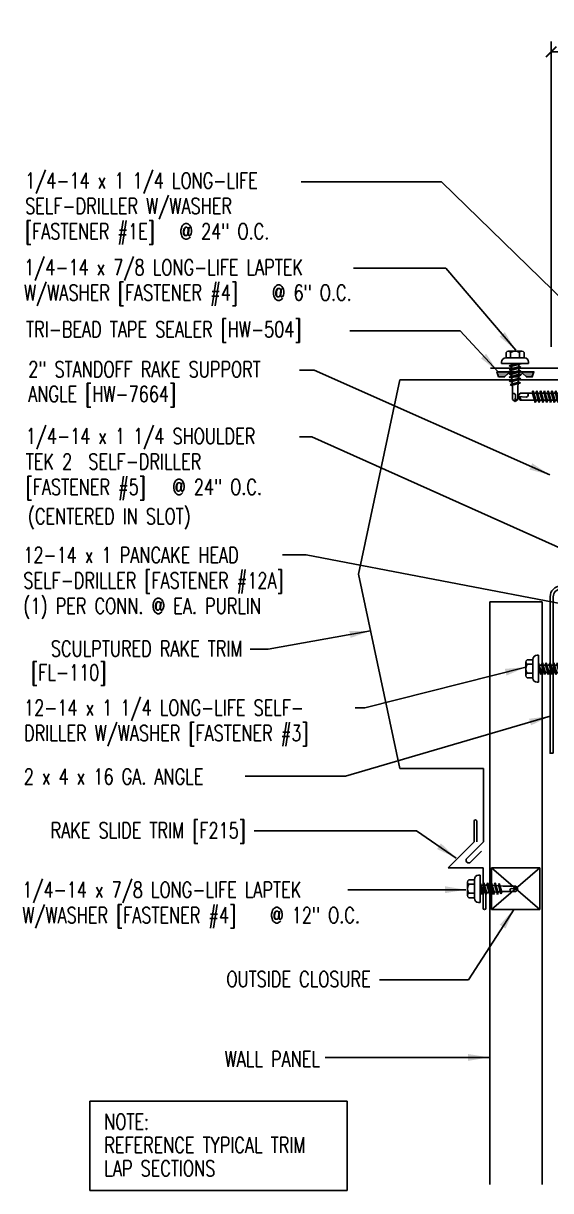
# Model space of a CAD drawing. Extents: x 6.2 to 40.5, y 6.2 to 37.
# Drawn here: x 6.23 to 18.83, y 6.18 to 34.09 of the extents above; entities that cross this region are included whole.
import ezdxf
from ezdxf.enums import TextEntityAlignment as Align

# ---------------------------------------------------------------- set-up
doc = ezdxf.new("R2010")
doc.units = 0
doc.header["$LTSCALE"] = 4
doc.header["$MEASUREMENT"] = 0
doc.layers.get('0').update_dxf_attribs({"linetype": 'CONTINUOUS'})
doc.layers.get('DEFPOINTS').update_dxf_attribs({"linetype": 'CONTINUOUS'})
for name, color, linetype in [('CLO', 3, 'CONTINUOUS'), ('DIM', 2, 'CONTINUOUS'), ('FASTENER', 9, 'CONTINUOUS'), ('PANEL', 11, 'CONTINUOUS'), ('STLA', 10, 'CONTINUOUS'), ('TAPE', 8, 'CONTINUOUS'), ('TEXT', 2, 'CONTINUOUS'), ('TRIM', 6, 'CONTINUOUS')]:
    doc.layers.add(name, color=color, linetype=linetype)
doc.styles.add('TEXT1', font='ROMANS.shx', dxfattribs={"width": 0.75, "height": 0.375})
doc.dimstyles.new('DETAIL', dxfattribs={"dimscale": 4, "dimtxt": 0.09375, "dimasz": 0.0625, "dimexe": 0.0625, "dimexo": 0.125, "dimgap": 0.0625, "dimtad": 1, "dimdec": 4, "dimzin": 3, "dimdsep": 46, "dimlunit": 4, "dimtxsty": 'TEXT1', "dimblk": 'ARCHTICK', "dimcen": 0.0625, "dimclrd": 7, "dimclre": 7, "dimclrt": 2, "dimadec": 0, "dimazin": 0, "dimtfac": 0.59375, "dimtdec": 4, "dimtmove": 0, "dimatfit": 3, "dimldrblk": 'ARCHTICK', "dimfxl": 0, "dimfrac": 2, "dimtolj": 1, "dimtzin": 3, "dimarcsym": 0})
doc.dimstyles.new('DETAIL$7', dxfattribs={"dimscale": 4, "dimtxt": 0.09375, "dimasz": 0.125, "dimexe": 0.0625, "dimexo": 0.125, "dimgap": 0.0625, "dimtad": 1, "dimdec": 4, "dimzin": 3, "dimdsep": 46, "dimlunit": 4, "dimtxsty": 'TEXT1', "dimblk": 'ARCHTICK', "dimcen": 0.0625, "dimclrd": 7, "dimclre": 7, "dimclrt": 2, "dimadec": 0, "dimazin": 0, "dimtfac": 0.59375, "dimtdec": 4, "dimtmove": 2, "dimatfit": 3, "dimfxl": 0, "dimfrac": 2, "dimtolj": 1, "dimtzin": 3, "dimarcsym": 0})

# ---------------------------------------------------------------- blocks, each defined once
blk = doc.blocks.new('_ArchTick')
at = {"color": 0, "linetype": 'ByBlock', "const_width": 0.15}
blk.add_lwpolyline([(-0.5, -0.5), (0.5, 0.5)], dxfattribs=at)
blk = doc.blocks.new('*D15')
at = {"layer": 'DEFPOINTS', "color": 0}
for p in [(18.84, 33.404), (18.84, 25.856), (24.472, 25.843)]:
    blk.add_point(p, dxfattribs=at)
at = {"layer": 'DIM', "color": 7, "lineweight": -2}
for p, q in [((18.84, 26.356), (18.84, 33.654)), ((24.472, 26.343), (24.472, 33.654)), ((24.472, 33.404), (18.84, 33.404))]:
    blk.add_line(p, q, dxfattribs=at)
at = {"layer": 'DIM', "color": 7, "lineweight": -2, "xscale": 0.25, "yscale": 0.25, "zscale": 0.25, "rotation": 180}
blk.add_blockref('_ArchTick', (18.84, 33.404), dxfattribs=at)
at = {"layer": 'DIM', "color": 7, "lineweight": -2, "xscale": 0.25, "yscale": 0.25, "zscale": 0.25}
blk.add_blockref('_ArchTick', (24.472, 33.404), dxfattribs=at)
at = {"layer": 'DIM', "color": 2, "insert": (21.656, 33.841), "char_height": 0.375, "attachment_point": 5, "style": 'TEXT1'}
blk.add_mtext('\\A1;DIM.', dxfattribs=at)
blk = doc.blocks.new('FD-F5')
at = {"layer": 'TEXT', "style": 'TEXT1', "width": 0.75}
for s, p in [('1/4-14 x 1 1/4 SHOULDER', (0.0047, -0.0408)), ('TEK 2  SELF-DRILLER', (0.0047, -0.1926)), ('[FASTENER #5]', (0.0047, -0.3444))]:
    blk.add_text(s, height=0.09375, dxfattribs=at).set_placement(p)
blk.add_attdef('(QUANTITY)', (0.8792, -0.3444), '', height=0.0938, dxfattribs=at)
blk = doc.blocks.new('MB_DW4')
at = {"layer": 'FASTENER'}
for p, q in [((-0.217, 0.305), (-0.217, 0.171)), ((-0.163, 0.337), (0.159, 0.337)), ((-0.108, 0.305), (-0.108, 0.171)), ((0.105, 0.305), (0.105, 0.171)), ((0.214, 0.305), (0.214, 0.171)), ((-0.326, 0.071), (-0.326, 0.037)), ((-0.326, 0.037), (0.322, 0.037)), ((-0.226, 0.171), (0.214, 0.171)), ((-0.141, -0.014), (0.037, 0.037)), ((-0.105, -0.034), (0.137, 0.035)), ((-0.088, 0.037), (-0.088, 0.001)), ((-0.088, 0.037), (0.085, 0.037)), ((0.085, 0.037), (0.134, 0.037)), ((0.085, 0.02), (0.085, -0.041)), ((0.137, 0.035), (0.134, 0.037)), ((0.322, 0.071), (0.322, 0.037)), ((-0.105, -0.034), (-0.141, -0.014)), ((-0.141, -0.105), (0.102, -0.036)), ((-0.105, -0.125), (-0.141, -0.105)), ((-0.141, -0.196), (0.102, -0.127)), ((-0.105, -0.216), (-0.141, -0.196)), ((-0.141, -0.287), (0.102, -0.217)), ((-0.105, -0.125), (0.137, -0.056)), ((-0.105, -0.216), (0.137, -0.147)), ((-0.105, -0.307), (0.137, -0.238)), ((-0.088, -0.029), (-0.088, -0.09)), ((-0.088, -0.12), (-0.088, -0.181)), ((-0.084, -0.27), (-0.088, -0.211)), ((0.077, -0.315), (0.082, -0.253)), ((0.084, -0.223), (0.085, -0.211)), ((0.085, -0.071), (0.085, -0.131)), ((0.085, -0.162), (0.085, -0.211)), ((0.137, -0.056), (0.102, -0.036)), ((0.137, -0.147), (0.102, -0.127)), ((0.137, -0.238), (0.102, -0.217)), ((-0.105, -0.307), (-0.141, -0.287)), ((-0.141, -0.378), (0.102, -0.308)), ((-0.105, -0.398), (-0.141, -0.378)), ((-0.122, -0.463), (0.089, -0.403)), ((-0.086, -0.483), (-0.122, -0.463)), ((-0.105, -0.398), (0.137, -0.328)), ((-0.086, -0.483), (0.124, -0.423)), ((-0.078, -0.36), (-0.082, -0.3)), ((-0.071, -0.449), (-0.075, -0.389)), ((-0.066, -0.516), (-0.069, -0.478)), ((-0.066, -0.516), (-0.066, -0.82)), ((0.063, -0.515), (0.068, -0.439)), ((0.063, -0.516), (0.063, -0.82)), ((0.071, -0.408), (0.075, -0.346)), ((0.124, -0.423), (0.089, -0.403)), ((0.137, -0.328), (0.102, -0.308)), ((-0.002, -0.866), (-0.066, -0.82)), ((-0.003, -0.854), (0.009, -0.714)), ((-0.002, -0.866), (0.063, -0.82))]:
    blk.add_line(p, q, dxfattribs=at)
for centre, radius, start, end in [((-0.163, 0.274), 0.0628, 29.8754, 150.1246), ((-0.002, 0.141), 0.196, 56.9974, 123.0026), ((0.159, 0.274), 0.0628, 29.8754, 150.1246), ((-0.226, 0.071), 0.1, 90, 180), ((0.222, 0.071), 0.1, 0, 90), ((0.073, -0.516), 0.01, 175.9484, 180), ((-0.036, -0.723), 0.0461, 11.1445, 130.906), ((0.039, -0.855), 0.0422, 55.4585, 194.8454)]:
    blk.add_arc(centre, radius, start, end, dxfattribs=at)
blk = doc.blocks.new('FD-F1e')
at = {"layer": 'TEXT', "style": 'TEXT1', "width": 0.75}
for s, p in [('1/4-14 x 1 1/4 LONG-LIFE', (0.0047, -0.0408)), ('SELF-DRILLER W/WASHER', (0.0047, -0.1926)), ('[FASTENER #1E]', (0.0047, -0.3444))]:
    blk.add_text(s, height=0.09375, dxfattribs=at).set_placement(p)
blk.add_attdef('(QUANTITY)', (0.9263, -0.3444), '', height=0.0938, dxfattribs=at)
blk = doc.blocks.new('FD-F4')
at = {"layer": 'TEXT', "style": 'TEXT1', "width": 0.75}
for s, p in [('1/4-14 x 7/8 LONG-LIFE LAPTEK', (0.0047, -0.0408)), ('W/WASHER [FASTENER #4]', (0.0047, -0.1926))]:
    blk.add_text(s, height=0.09375, dxfattribs=at).set_placement(p)
blk.add_attdef('(QUANTITY)', (1.4847, -0.1926), '', height=0.0938, dxfattribs=at)
blk = doc.blocks.new('fz5')
at = {"layer": 'FASTENER'}
for p, q in [((-0.217, 0.305), (-0.217, 0.171)), ((-0.163, 0.337), (0.159, 0.337)), ((-0.108, 0.305), (-0.108, 0.171)), ((0.105, 0.305), (0.105, 0.171)), ((0.214, 0.305), (0.214, 0.171)), ((-0.326, 0.071), (-0.326, 0.037)), ((-0.326, 0.037), (0.322, 0.037)), ((-0.226, 0.171), (0.214, 0.171)), ((-0.141, -0.014), (0.037, 0.037)), ((-0.105, -0.034), (0.137, 0.035)), ((-0.088, 0.037), (-0.088, 0.001)), ((-0.088, 0.037), (0.085, 0.037)), ((0.085, 0.037), (0.134, 0.037)), ((0.085, 0.02), (0.085, -0.041)), ((0.137, 0.035), (0.134, 0.037)), ((0.322, 0.071), (0.322, 0.037)), ((-0.105, -0.034), (-0.141, -0.014)), ((-0.141, -0.105), (0.102, -0.036)), ((-0.105, -0.125), (-0.141, -0.105)), ((-0.141, -0.196), (0.102, -0.127)), ((-0.105, -0.216), (-0.141, -0.196)), ((-0.141, -0.287), (0.102, -0.217)), ((-0.105, -0.125), (0.137, -0.056)), ((-0.105, -0.216), (0.137, -0.147)), ((-0.105, -0.307), (0.137, -0.238)), ((-0.088, -0.029), (-0.088, -0.09)), ((-0.088, -0.12), (-0.088, -0.181)), ((-0.084, -0.27), (-0.088, -0.211)), ((0.077, -0.315), (0.082, -0.253)), ((0.084, -0.223), (0.085, -0.211)), ((0.085, -0.071), (0.085, -0.131)), ((0.085, -0.162), (0.085, -0.211)), ((0.137, -0.056), (0.102, -0.036)), ((0.137, -0.147), (0.102, -0.127)), ((0.137, -0.238), (0.102, -0.217)), ((-0.105, -0.307), (-0.141, -0.287)), ((-0.141, -0.378), (0.102, -0.308)), ((-0.105, -0.398), (-0.141, -0.378)), ((-0.122, -0.463), (0.089, -0.403)), ((-0.086, -0.483), (-0.122, -0.463)), ((-0.105, -0.398), (0.137, -0.328)), ((-0.086, -0.483), (0.124, -0.423)), ((-0.078, -0.36), (-0.082, -0.3)), ((-0.071, -0.449), (-0.075, -0.389)), ((-0.066, -0.516), (-0.069, -0.478)), ((-0.066, -0.516), (-0.066, -0.82)), ((0.063, -0.515), (0.068, -0.439)), ((0.063, -0.516), (0.063, -0.82)), ((0.071, -0.408), (0.075, -0.346)), ((0.124, -0.423), (0.089, -0.403)), ((0.137, -0.328), (0.102, -0.308)), ((-0.002, -0.866), (-0.066, -0.82)), ((-0.003, -0.854), (0.009, -0.714)), ((-0.002, -0.866), (0.063, -0.82))]:
    blk.add_line(p, q, dxfattribs=at)
for centre, radius, start, end in [((-0.163, 0.274), 0.0628, 29.8754, 150.1246), ((-0.002, 0.141), 0.196, 56.9974, 123.0026), ((0.159, 0.274), 0.0628, 29.8754, 150.1246), ((-0.226, 0.071), 0.1, 90, 180), ((0.222, 0.071), 0.1, 0, 90), ((0.073, -0.516), 0.01, 175.9484, 180), ((-0.036, -0.723), 0.0461, 11.1445, 130.906), ((0.039, -0.855), 0.0422, 55.4585, 194.8454)]:
    blk.add_arc(centre, radius, start, end, dxfattribs=at)
blk = doc.blocks.new('*X6')
at = {"color": 0}
for p, q in [((-0.434, 0.135), (-0.434, 0.135)), ((-0.434, 0.123), (-0.434, 0.123)), ((-0.422, 0.141), (-0.422, 0.141)), ((-0.422, 0.129), (-0.422, 0.129)), ((-0.422, 0.117), (-0.422, 0.117)), ((-0.422, 0.105), (-0.422, 0.105)), ((-0.422, 0.094), (-0.422, 0.094)), ((-0.422, 0.082), (-0.422, 0.082)), ((-0.41, 0.135), (-0.41, 0.135)), ((-0.41, 0.123), (-0.41, 0.123)), ((-0.41, 0.111), (-0.41, 0.111)), ((-0.41, 0.1), (-0.41, 0.1)), ((-0.41, 0.088), (-0.41, 0.088)), ((-0.41, 0.076), (-0.41, 0.076)), ((-0.41, 0.064), (-0.41, 0.064)), ((-0.41, 0.053), (-0.41, 0.053)), ((-0.41, 0.041), (-0.41, 0.041)), ((-0.398, 0.141), (-0.398, 0.141)), ((-0.398, 0.129), (-0.398, 0.129)), ((-0.398, 0.117), (-0.398, 0.117)), ((-0.398, 0.105), (-0.398, 0.105)), ((-0.398, 0.094), (-0.398, 0.094)), ((-0.398, 0.082), (-0.398, 0.082)), ((-0.398, 0.07), (-0.398, 0.07)), ((-0.398, 0.059), (-0.398, 0.059)), ((-0.398, 0.047), (-0.398, 0.047)), ((-0.398, 0.035), (-0.398, 0.035)), ((-0.398, 0.023), (-0.398, 0.023)), ((-0.387, 0.135), (-0.387, 0.135)), ((-0.387, 0.123), (-0.387, 0.123)), ((-0.387, 0.111), (-0.387, 0.111)), ((-0.387, 0.1), (-0.387, 0.1)), ((-0.387, 0.088), (-0.387, 0.088)), ((-0.387, 0.076), (-0.387, 0.076)), ((-0.387, 0.064), (-0.387, 0.064)), ((-0.387, 0.053), (-0.387, 0.053)), ((-0.387, 0.041), (-0.387, 0.041)), ((-0.387, 0.029), (-0.387, 0.029)), ((-0.375, 0.141), (-0.375, 0.141)), ((-0.375, 0.129), (-0.375, 0.129)), ((-0.375, 0.117), (-0.375, 0.117)), ((-0.375, 0.105), (-0.375, 0.105)), ((-0.375, 0.094), (-0.375, 0.094)), ((-0.375, 0.082), (-0.375, 0.082)), ((-0.375, 0.07), (-0.375, 0.07)), ((-0.375, 0.059), (-0.375, 0.059)), ((-0.375, 0.047), (-0.375, 0.047)), ((-0.375, 0.035), (-0.375, 0.035)), ((-0.375, 0.023), (-0.375, 0.023)), ((-0.363, 0.135), (-0.363, 0.135)), ((-0.363, 0.123), (-0.363, 0.123)), ((-0.363, 0.111), (-0.363, 0.111)), ((-0.363, 0.1), (-0.363, 0.1)), ((-0.363, 0.088), (-0.363, 0.088)), ((-0.363, 0.076), (-0.363, 0.076)), ((-0.363, 0.064), (-0.363, 0.064)), ((-0.363, 0.053), (-0.363, 0.053)), ((-0.363, 0.041), (-0.363, 0.041)), ((-0.363, 0.029), (-0.363, 0.029)), ((-0.352, 0.141), (-0.352, 0.141)), ((-0.352, 0.129), (-0.352, 0.129)), ((-0.352, 0.117), (-0.352, 0.117)), ((-0.352, 0.105), (-0.352, 0.105)), ((-0.352, 0.094), (-0.352, 0.094)), ((-0.352, 0.082), (-0.352, 0.082)), ((-0.352, 0.07), (-0.352, 0.07)), ((-0.352, 0.059), (-0.352, 0.059)), ((-0.352, 0.047), (-0.352, 0.047)), ((-0.352, 0.035), (-0.352, 0.035)), ((-0.352, 0.023), (-0.352, 0.023)), ((-0.34, 0.135), (-0.34, 0.135)), ((-0.34, 0.123), (-0.34, 0.123)), ((-0.34, 0.111), (-0.34, 0.111)), ((-0.34, 0.1), (-0.34, 0.1)), ((-0.34, 0.088), (-0.34, 0.088)), ((-0.34, 0.076), (-0.34, 0.076)), ((-0.34, 0.064), (-0.34, 0.064)), ((-0.34, 0.053), (-0.34, 0.053)), ((-0.34, 0.041), (-0.34, 0.041)), ((-0.34, 0.029), (-0.34, 0.029)), ((-0.328, 0.141), (-0.328, 0.141)), ((-0.328, 0.129), (-0.328, 0.129)), ((-0.328, 0.117), (-0.328, 0.117)), ((-0.328, 0.105), (-0.328, 0.105)), ((-0.328, 0.094), (-0.328, 0.094)), ((-0.328, 0.082), (-0.328, 0.082)), ((-0.328, 0.07), (-0.328, 0.07)), ((-0.328, 0.059), (-0.328, 0.059)), ((-0.328, 0.047), (-0.328, 0.047)), ((-0.328, 0.035), (-0.328, 0.035)), ((-0.328, 0.023), (-0.328, 0.023)), ((-0.316, 0.135), (-0.316, 0.135)), ((-0.316, 0.123), (-0.316, 0.123)), ((-0.316, 0.111), (-0.316, 0.111)), ((-0.316, 0.1), (-0.316, 0.1)), ((-0.316, 0.088), (-0.316, 0.088)), ((-0.316, 0.076), (-0.316, 0.076)), ((-0.316, 0.064), (-0.316, 0.064)), ((-0.316, 0.053), (-0.316, 0.053)), ((-0.316, 0.041), (-0.316, 0.041)), ((-0.316, 0.029), (-0.316, 0.029)), ((-0.305, 0.141), (-0.305, 0.141)), ((-0.305, 0.129), (-0.305, 0.129)), ((-0.305, 0.117), (-0.305, 0.117)), ((-0.305, 0.105), (-0.305, 0.105)), ((-0.305, 0.094), (-0.305, 0.094)), ((-0.305, 0.082), (-0.305, 0.082)), ((-0.305, 0.07), (-0.305, 0.07)), ((-0.305, 0.059), (-0.305, 0.059)), ((-0.305, 0.047), (-0.305, 0.047)), ((-0.305, 0.035), (-0.305, 0.035)), ((-0.305, 0.023), (-0.305, 0.023)), ((-0.293, 0.135), (-0.293, 0.135)), ((-0.293, 0.123), (-0.293, 0.123)), ((-0.293, 0.111), (-0.293, 0.111)), ((-0.293, 0.1), (-0.293, 0.1)), ((-0.293, 0.088), (-0.293, 0.088)), ((-0.293, 0.076), (-0.293, 0.076)), ((-0.293, 0.064), (-0.293, 0.064)), ((-0.293, 0.053), (-0.293, 0.053)), ((-0.293, 0.041), (-0.293, 0.041)), ((-0.293, 0.029), (-0.293, 0.029)), ((-0.281, 0.141), (-0.281, 0.141)), ((-0.281, 0.129), (-0.281, 0.129)), ((-0.281, 0.117), (-0.281, 0.117)), ((-0.281, 0.105), (-0.281, 0.105)), ((-0.281, 0.094), (-0.281, 0.094)), ((-0.281, 0.082), (-0.281, 0.082)), ((-0.281, 0.07), (-0.281, 0.07)), ((-0.281, 0.059), (-0.281, 0.059)), ((-0.281, 0.047), (-0.281, 0.047)), ((-0.281, 0.035), (-0.281, 0.035)), ((-0.281, 0.023), (-0.281, 0.023)), ((-0.27, 0.135), (-0.27, 0.135)), ((-0.27, 0.123), (-0.27, 0.123)), ((-0.27, 0.111), (-0.27, 0.111)), ((-0.27, 0.1), (-0.27, 0.1)), ((-0.27, 0.088), (-0.27, 0.088)), ((-0.27, 0.076), (-0.27, 0.076)), ((-0.27, 0.064), (-0.27, 0.064)), ((-0.27, 0.053), (-0.27, 0.053)), ((-0.27, 0.041), (-0.27, 0.041)), ((-0.27, 0.029), (-0.27, 0.029)), ((-0.258, 0.141), (-0.258, 0.141)), ((-0.258, 0.129), (-0.258, 0.129)), ((-0.258, 0.117), (-0.258, 0.117)), ((-0.258, 0.105), (-0.258, 0.105)), ((-0.258, 0.094), (-0.258, 0.094)), ((-0.258, 0.082), (-0.258, 0.082)), ((-0.258, 0.07), (-0.258, 0.07)), ((-0.258, 0.059), (-0.258, 0.059)), ((-0.258, 0.047), (-0.258, 0.047)), ((-0.258, 0.035), (-0.258, 0.035)), ((-0.258, 0.023), (-0.258, 0.023)), ((-0.246, 0.135), (-0.246, 0.135)), ((-0.246, 0.123), (-0.246, 0.123)), ((-0.246, 0.111), (-0.246, 0.111)), ((-0.246, 0.1), (-0.246, 0.1)), ((-0.246, 0.088), (-0.246, 0.088)), ((-0.246, 0.076), (-0.246, 0.076)), ((-0.246, 0.064), (-0.246, 0.064)), ((-0.246, 0.053), (-0.246, 0.053)), ((-0.246, 0.041), (-0.246, 0.041)), ((-0.234, 0.141), (-0.234, 0.141)), ((-0.234, 0.129), (-0.234, 0.129)), ((-0.234, 0.117), (-0.234, 0.117)), ((-0.234, 0.105), (-0.234, 0.105)), ((-0.234, 0.094), (-0.234, 0.094)), ((-0.234, 0.082), (-0.234, 0.082)), ((-0.234, 0.07), (-0.234, 0.07)), ((-0.234, 0.059), (-0.234, 0.059)), ((-0.234, 0.047), (-0.234, 0.047)), ((-0.223, 0.135), (-0.223, 0.135)), ((-0.223, 0.123), (-0.223, 0.123)), ((-0.223, 0.111), (-0.223, 0.111)), ((-0.223, 0.1), (-0.223, 0.1)), ((-0.223, 0.088), (-0.223, 0.088)), ((-0.223, 0.076), (-0.223, 0.076)), ((-0.223, 0.064), (-0.223, 0.064)), ((-0.211, 0.141), (-0.211, 0.141)), ((-0.211, 0.129), (-0.211, 0.129)), ((-0.211, 0.117), (-0.211, 0.117)), ((-0.211, 0.105), (-0.211, 0.105)), ((-0.211, 0.094), (-0.211, 0.094)), ((-0.211, 0.082), (-0.211, 0.082)), ((-0.211, 0.07), (-0.211, 0.07)), ((-0.199, 0.135), (-0.199, 0.135)), ((-0.199, 0.123), (-0.199, 0.123)), ((-0.199, 0.111), (-0.199, 0.111)), ((-0.199, 0.1), (-0.199, 0.1)), ((-0.199, 0.088), (-0.199, 0.088)), ((-0.188, 0.141), (-0.188, 0.141)), ((-0.188, 0.129), (-0.188, 0.129)), ((-0.188, 0.117), (-0.188, 0.117)), ((-0.188, 0.105), (-0.188, 0.105)), ((-0.188, 0.094), (-0.188, 0.094)), ((-0.176, 0.135), (-0.176, 0.135)), ((-0.176, 0.123), (-0.176, 0.123)), ((-0.176, 0.111), (-0.176, 0.111)), ((-0.164, 0.141), (-0.164, 0.141)), ((-0.164, 0.129), (-0.164, 0.129)), ((-0.164, 0.117), (-0.164, 0.117)), ((-0.164, 0.105), (-0.164, 0.105)), ((-0.152, 0.135), (-0.152, 0.135)), ((-0.152, 0.123), (-0.152, 0.123)), ((-0.152, 0.111), (-0.152, 0.111)), ((-0.152, 0.1), (-0.152, 0.1)), ((-0.141, 0.141), (-0.141, 0.141)), ((-0.141, 0.129), (-0.141, 0.129)), ((-0.141, 0.117), (-0.141, 0.117)), ((-0.141, 0.105), (-0.141, 0.105)), ((-0.141, 0.094), (-0.141, 0.094)), ((-0.141, 0.082), (-0.141, 0.082)), ((-0.129, 0.135), (-0.129, 0.135)), ((-0.129, 0.123), (-0.129, 0.123)), ((-0.129, 0.111), (-0.129, 0.111)), ((-0.129, 0.1), (-0.129, 0.1)), ((-0.129, 0.088), (-0.129, 0.088)), ((-0.129, 0.076), (-0.129, 0.076)), ((-0.117, 0.141), (-0.117, 0.141)), ((-0.117, 0.129), (-0.117, 0.129)), ((-0.117, 0.117), (-0.117, 0.117)), ((-0.117, 0.105), (-0.117, 0.105)), ((-0.117, 0.094), (-0.117, 0.094)), ((-0.117, 0.082), (-0.117, 0.082)), ((-0.117, 0.07), (-0.117, 0.07)), ((-0.117, 0.059), (-0.117, 0.059)), ((-0.105, 0.135), (-0.105, 0.135)), ((-0.105, 0.123), (-0.105, 0.123)), ((-0.105, 0.111), (-0.105, 0.111)), ((-0.105, 0.1), (-0.105, 0.1)), ((-0.105, 0.088), (-0.105, 0.088)), ((-0.105, 0.076), (-0.105, 0.076)), ((-0.105, 0.064), (-0.105, 0.064)), ((-0.105, 0.053), (-0.105, 0.053)), ((-0.094, 0.141), (-0.094, 0.141)), ((-0.094, 0.129), (-0.094, 0.129)), ((-0.094, 0.117), (-0.094, 0.117)), ((-0.094, 0.105), (-0.094, 0.105)), ((-0.094, 0.094), (-0.094, 0.094)), ((-0.094, 0.082), (-0.094, 0.082)), ((-0.094, 0.07), (-0.094, 0.07)), ((-0.094, 0.059), (-0.094, 0.059)), ((-0.094, 0.047), (-0.094, 0.047)), ((-0.094, 0.035), (-0.094, 0.035)), ((-0.082, 0.135), (-0.082, 0.135)), ((-0.082, 0.123), (-0.082, 0.123)), ((-0.082, 0.111), (-0.082, 0.111)), ((-0.082, 0.1), (-0.082, 0.1)), ((-0.082, 0.088), (-0.082, 0.088)), ((-0.082, 0.076), (-0.082, 0.076)), ((-0.082, 0.064), (-0.082, 0.064)), ((-0.082, 0.053), (-0.082, 0.053)), ((-0.082, 0.041), (-0.082, 0.041)), ((-0.082, 0.029), (-0.082, 0.029)), ((-0.07, 0.141), (-0.07, 0.141)), ((-0.07, 0.129), (-0.07, 0.129)), ((-0.07, 0.117), (-0.07, 0.117)), ((-0.07, 0.105), (-0.07, 0.105)), ((-0.07, 0.094), (-0.07, 0.094)), ((-0.07, 0.082), (-0.07, 0.082)), ((-0.07, 0.07), (-0.07, 0.07)), ((-0.07, 0.059), (-0.07, 0.059)), ((-0.07, 0.047), (-0.07, 0.047)), ((-0.07, 0.035), (-0.07, 0.035)), ((-0.07, 0.023), (-0.07, 0.023)), ((-0.059, 0.135), (-0.059, 0.135)), ((-0.059, 0.123), (-0.059, 0.123)), ((-0.059, 0.111), (-0.059, 0.111)), ((-0.059, 0.1), (-0.059, 0.1)), ((-0.059, 0.088), (-0.059, 0.088)), ((-0.059, 0.076), (-0.059, 0.076)), ((-0.059, 0.064), (-0.059, 0.064)), ((-0.059, 0.053), (-0.059, 0.053)), ((-0.059, 0.041), (-0.059, 0.041)), ((-0.059, 0.029), (-0.059, 0.029)), ((-0.047, 0.141), (-0.047, 0.141)), ((-0.047, 0.129), (-0.047, 0.129)), ((-0.047, 0.117), (-0.047, 0.117)), ((-0.047, 0.105), (-0.047, 0.105)), ((-0.047, 0.094), (-0.047, 0.094)), ((-0.047, 0.082), (-0.047, 0.082)), ((-0.047, 0.07), (-0.047, 0.07)), ((-0.047, 0.059), (-0.047, 0.059)), ((-0.047, 0.047), (-0.047, 0.047)), ((-0.047, 0.035), (-0.047, 0.035)), ((-0.047, 0.023), (-0.047, 0.023)), ((-0.035, 0.135), (-0.035, 0.135)), ((-0.035, 0.123), (-0.035, 0.123)), ((-0.035, 0.111), (-0.035, 0.111)), ((-0.035, 0.1), (-0.035, 0.1)), ((-0.035, 0.088), (-0.035, 0.088)), ((-0.035, 0.076), (-0.035, 0.076)), ((-0.035, 0.064), (-0.035, 0.064)), ((-0.035, 0.053), (-0.035, 0.053)), ((-0.035, 0.041), (-0.035, 0.041)), ((-0.035, 0.029), (-0.035, 0.029)), ((-0.023, 0.141), (-0.023, 0.141)), ((-0.023, 0.129), (-0.023, 0.129)), ((-0.023, 0.117), (-0.023, 0.117)), ((-0.023, 0.105), (-0.023, 0.105)), ((-0.023, 0.094), (-0.023, 0.094)), ((-0.023, 0.082), (-0.023, 0.082)), ((-0.023, 0.07), (-0.023, 0.07)), ((-0.023, 0.059), (-0.023, 0.059)), ((-0.023, 0.047), (-0.023, 0.047)), ((-0.023, 0.035), (-0.023, 0.035)), ((-0.023, 0.023), (-0.023, 0.023)), ((-0.012, 0.135), (-0.012, 0.135)), ((-0.012, 0.123), (-0.012, 0.123)), ((-0.012, 0.111), (-0.012, 0.111)), ((-0.012, 0.1), (-0.012, 0.1)), ((-0.012, 0.088), (-0.012, 0.088)), ((-0.012, 0.076), (-0.012, 0.076)), ((-0.012, 0.064), (-0.012, 0.064)), ((-0.012, 0.053), (-0.012, 0.053)), ((-0.012, 0.041), (-0.012, 0.041)), ((-0.012, 0.029), (-0.012, 0.029)), ((0, 0.141), (0, 0.141)), ((0, 0.129), (0, 0.129)), ((0, 0.117), (0, 0.117)), ((0, 0.105), (0, 0.105)), ((0, 0.094), (0, 0.094)), ((0, 0.082), (0, 0.082)), ((0, 0.07), (0, 0.07)), ((0, 0.059), (0, 0.059)), ((0, 0.047), (0, 0.047)), ((0, 0.035), (0, 0.035)), ((0, 0.023), (0, 0.023)), ((0.012, 0.135), (0.012, 0.135)), ((0.012, 0.123), (0.012, 0.123)), ((0.012, 0.111), (0.012, 0.111)), ((0.012, 0.1), (0.012, 0.1)), ((0.012, 0.088), (0.012, 0.088)), ((0.012, 0.076), (0.012, 0.076)), ((0.012, 0.064), (0.012, 0.064)), ((0.012, 0.053), (0.012, 0.053)), ((0.012, 0.041), (0.012, 0.041)), ((0.012, 0.029), (0.012, 0.029)), ((0.023, 0.141), (0.023, 0.141)), ((0.023, 0.129), (0.023, 0.129)), ((0.023, 0.117), (0.023, 0.117)), ((0.023, 0.105), (0.023, 0.105)), ((0.023, 0.094), (0.023, 0.094)), ((0.023, 0.082), (0.023, 0.082)), ((0.023, 0.07), (0.023, 0.07)), ((0.023, 0.059), (0.023, 0.059)), ((0.023, 0.047), (0.023, 0.047)), ((0.023, 0.035), (0.023, 0.035)), ((0.023, 0.023), (0.023, 0.023)), ((0.035, 0.135), (0.035, 0.135)), ((0.035, 0.123), (0.035, 0.123)), ((0.035, 0.111), (0.035, 0.111)), ((0.035, 0.1), (0.035, 0.1)), ((0.035, 0.088), (0.035, 0.088)), ((0.035, 0.076), (0.035, 0.076)), ((0.035, 0.064), (0.035, 0.064)), ((0.035, 0.053), (0.035, 0.053)), ((0.035, 0.041), (0.035, 0.041)), ((0.035, 0.029), (0.035, 0.029)), ((0.047, 0.141), (0.047, 0.141)), ((0.047, 0.129), (0.047, 0.129)), ((0.047, 0.117), (0.047, 0.117)), ((0.047, 0.105), (0.047, 0.105)), ((0.047, 0.094), (0.047, 0.094)), ((0.047, 0.082), (0.047, 0.082)), ((0.047, 0.07), (0.047, 0.07)), ((0.047, 0.059), (0.047, 0.059)), ((0.047, 0.047), (0.047, 0.047)), ((0.047, 0.035), (0.047, 0.035)), ((0.047, 0.023), (0.047, 0.023)), ((0.059, 0.135), (0.059, 0.135)), ((0.059, 0.123), (0.059, 0.123)), ((0.059, 0.111), (0.059, 0.111)), ((0.059, 0.1), (0.059, 0.1)), ((0.059, 0.088), (0.059, 0.088)), ((0.059, 0.076), (0.059, 0.076)), ((0.059, 0.064), (0.059, 0.064)), ((0.059, 0.053), (0.059, 0.053)), ((0.059, 0.041), (0.059, 0.041)), ((0.059, 0.029), (0.059, 0.029)), ((0.07, 0.141), (0.07, 0.141)), ((0.07, 0.129), (0.07, 0.129)), ((0.07, 0.117), (0.07, 0.117)), ((0.07, 0.105), (0.07, 0.105)), ((0.07, 0.094), (0.07, 0.094)), ((0.07, 0.082), (0.07, 0.082)), ((0.07, 0.07), (0.07, 0.07)), ((0.07, 0.059), (0.07, 0.059)), ((0.07, 0.047), (0.07, 0.047)), ((0.07, 0.035), (0.07, 0.035)), ((0.07, 0.023), (0.07, 0.023)), ((0.082, 0.135), (0.082, 0.135)), ((0.082, 0.123), (0.082, 0.123)), ((0.082, 0.111), (0.082, 0.111)), ((0.082, 0.1), (0.082, 0.1)), ((0.082, 0.088), (0.082, 0.088)), ((0.082, 0.076), (0.082, 0.076)), ((0.082, 0.064), (0.082, 0.064)), ((0.082, 0.053), (0.082, 0.053)), ((0.082, 0.041), (0.082, 0.041)), ((0.082, 0.029), (0.082, 0.029)), ((0.094, 0.141), (0.094, 0.141)), ((0.094, 0.129), (0.094, 0.129)), ((0.094, 0.117), (0.094, 0.117)), ((0.094, 0.105), (0.094, 0.105)), ((0.094, 0.094), (0.094, 0.094)), ((0.094, 0.082), (0.094, 0.082)), ((0.094, 0.07), (0.094, 0.07)), ((0.094, 0.059), (0.094, 0.059)), ((0.094, 0.047), (0.094, 0.047)), ((0.094, 0.035), (0.094, 0.035)), ((0.105, 0.135), (0.105, 0.135)), ((0.105, 0.123), (0.105, 0.123)), ((0.105, 0.111), (0.105, 0.111)), ((0.105, 0.1), (0.105, 0.1)), ((0.105, 0.088), (0.105, 0.088)), ((0.105, 0.076), (0.105, 0.076)), ((0.105, 0.064), (0.105, 0.064)), ((0.105, 0.053), (0.105, 0.053)), ((0.117, 0.141), (0.117, 0.141)), ((0.117, 0.129), (0.117, 0.129)), ((0.117, 0.117), (0.117, 0.117)), ((0.117, 0.105), (0.117, 0.105)), ((0.117, 0.094), (0.117, 0.094)), ((0.117, 0.082), (0.117, 0.082)), ((0.117, 0.07), (0.117, 0.07)), ((0.117, 0.059), (0.117, 0.059)), ((0.129, 0.135), (0.129, 0.135)), ((0.129, 0.123), (0.129, 0.123)), ((0.129, 0.111), (0.129, 0.111)), ((0.129, 0.1), (0.129, 0.1)), ((0.129, 0.088), (0.129, 0.088)), ((0.129, 0.076), (0.129, 0.076)), ((0.141, 0.141), (0.141, 0.141)), ((0.141, 0.129), (0.141, 0.129)), ((0.141, 0.117), (0.141, 0.117)), ((0.141, 0.105), (0.141, 0.105)), ((0.141, 0.094), (0.141, 0.094)), ((0.141, 0.082), (0.141, 0.082)), ((0.152, 0.135), (0.152, 0.135)), ((0.152, 0.123), (0.152, 0.123)), ((0.152, 0.111), (0.152, 0.111)), ((0.152, 0.1), (0.152, 0.1)), ((0.164, 0.141), (0.164, 0.141)), ((0.164, 0.129), (0.164, 0.129)), ((0.164, 0.117), (0.164, 0.117)), ((0.164, 0.105), (0.164, 0.105)), ((0.176, 0.135), (0.176, 0.135)), ((0.176, 0.123), (0.176, 0.123)), ((0.176, 0.111), (0.176, 0.111)), ((0.188, 0.141), (0.188, 0.141)), ((0.188, 0.129), (0.188, 0.129)), ((0.188, 0.117), (0.188, 0.117)), ((0.188, 0.105), (0.188, 0.105)), ((0.188, 0.094), (0.188, 0.094)), ((0.199, 0.135), (0.199, 0.135)), ((0.199, 0.123), (0.199, 0.123)), ((0.199, 0.111), (0.199, 0.111)), ((0.199, 0.1), (0.199, 0.1)), ((0.199, 0.088), (0.199, 0.088)), ((0.211, 0.141), (0.211, 0.141)), ((0.211, 0.129), (0.211, 0.129)), ((0.211, 0.117), (0.211, 0.117)), ((0.211, 0.105), (0.211, 0.105)), ((0.211, 0.094), (0.211, 0.094)), ((0.211, 0.082), (0.211, 0.082)), ((0.211, 0.07), (0.211, 0.07)), ((0.223, 0.135), (0.223, 0.135)), ((0.223, 0.123), (0.223, 0.123)), ((0.223, 0.111), (0.223, 0.111)), ((0.223, 0.1), (0.223, 0.1)), ((0.223, 0.088), (0.223, 0.088)), ((0.223, 0.076), (0.223, 0.076)), ((0.223, 0.064), (0.223, 0.064)), ((0.234, 0.141), (0.234, 0.141)), ((0.234, 0.129), (0.234, 0.129)), ((0.234, 0.117), (0.234, 0.117)), ((0.234, 0.105), (0.234, 0.105)), ((0.234, 0.094), (0.234, 0.094)), ((0.234, 0.082), (0.234, 0.082)), ((0.234, 0.07), (0.234, 0.07)), ((0.234, 0.059), (0.234, 0.059)), ((0.234, 0.047), (0.234, 0.047)), ((0.246, 0.135), (0.246, 0.135)), ((0.246, 0.123), (0.246, 0.123)), ((0.246, 0.111), (0.246, 0.111)), ((0.246, 0.1), (0.246, 0.1)), ((0.246, 0.088), (0.246, 0.088)), ((0.246, 0.076), (0.246, 0.076)), ((0.246, 0.064), (0.246, 0.064)), ((0.246, 0.053), (0.246, 0.053)), ((0.246, 0.041), (0.246, 0.041)), ((0.258, 0.141), (0.258, 0.141)), ((0.258, 0.129), (0.258, 0.129)), ((0.258, 0.117), (0.258, 0.117)), ((0.258, 0.105), (0.258, 0.105)), ((0.258, 0.094), (0.258, 0.094)), ((0.258, 0.082), (0.258, 0.082)), ((0.258, 0.07), (0.258, 0.07)), ((0.258, 0.059), (0.258, 0.059)), ((0.258, 0.047), (0.258, 0.047)), ((0.258, 0.035), (0.258, 0.035)), ((0.258, 0.023), (0.258, 0.023)), ((0.27, 0.135), (0.27, 0.135)), ((0.27, 0.123), (0.27, 0.123)), ((0.27, 0.111), (0.27, 0.111)), ((0.27, 0.1), (0.27, 0.1)), ((0.27, 0.088), (0.27, 0.088)), ((0.27, 0.076), (0.27, 0.076)), ((0.27, 0.064), (0.27, 0.064)), ((0.27, 0.053), (0.27, 0.053)), ((0.27, 0.041), (0.27, 0.041)), ((0.27, 0.029), (0.27, 0.029)), ((0.281, 0.141), (0.281, 0.141)), ((0.281, 0.129), (0.281, 0.129)), ((0.281, 0.117), (0.281, 0.117)), ((0.281, 0.105), (0.281, 0.105)), ((0.281, 0.094), (0.281, 0.094)), ((0.281, 0.082), (0.281, 0.082)), ((0.281, 0.07), (0.281, 0.07)), ((0.281, 0.059), (0.281, 0.059)), ((0.281, 0.047), (0.281, 0.047)), ((0.281, 0.035), (0.281, 0.035)), ((0.281, 0.023), (0.281, 0.023)), ((0.293, 0.135), (0.293, 0.135)), ((0.293, 0.123), (0.293, 0.123)), ((0.293, 0.111), (0.293, 0.111)), ((0.293, 0.1), (0.293, 0.1)), ((0.293, 0.088), (0.293, 0.088)), ((0.293, 0.076), (0.293, 0.076)), ((0.293, 0.064), (0.293, 0.064)), ((0.293, 0.053), (0.293, 0.053)), ((0.293, 0.041), (0.293, 0.041)), ((0.293, 0.029), (0.293, 0.029)), ((0.305, 0.141), (0.305, 0.141)), ((0.305, 0.129), (0.305, 0.129)), ((0.305, 0.117), (0.305, 0.117)), ((0.305, 0.105), (0.305, 0.105)), ((0.305, 0.094), (0.305, 0.094)), ((0.305, 0.082), (0.305, 0.082)), ((0.305, 0.07), (0.305, 0.07)), ((0.305, 0.059), (0.305, 0.059)), ((0.305, 0.047), (0.305, 0.047)), ((0.305, 0.035), (0.305, 0.035)), ((0.305, 0.023), (0.305, 0.023)), ((0.316, 0.135), (0.316, 0.135)), ((0.316, 0.123), (0.316, 0.123)), ((0.316, 0.111), (0.316, 0.111)), ((0.316, 0.1), (0.316, 0.1)), ((0.316, 0.088), (0.316, 0.088)), ((0.316, 0.076), (0.316, 0.076)), ((0.316, 0.064), (0.316, 0.064)), ((0.316, 0.053), (0.316, 0.053)), ((0.316, 0.041), (0.316, 0.041)), ((0.316, 0.029), (0.316, 0.029)), ((0.328, 0.141), (0.328, 0.141)), ((0.328, 0.129), (0.328, 0.129)), ((0.328, 0.117), (0.328, 0.117)), ((0.328, 0.105), (0.328, 0.105)), ((0.328, 0.094), (0.328, 0.094)), ((0.328, 0.082), (0.328, 0.082)), ((0.328, 0.07), (0.328, 0.07)), ((0.328, 0.059), (0.328, 0.059)), ((0.328, 0.047), (0.328, 0.047)), ((0.328, 0.035), (0.328, 0.035)), ((0.328, 0.023), (0.328, 0.023)), ((0.34, 0.135), (0.34, 0.135)), ((0.34, 0.123), (0.34, 0.123)), ((0.34, 0.111), (0.34, 0.111)), ((0.34, 0.1), (0.34, 0.1)), ((0.34, 0.088), (0.34, 0.088)), ((0.34, 0.076), (0.34, 0.076)), ((0.34, 0.064), (0.34, 0.064)), ((0.34, 0.053), (0.34, 0.053)), ((0.34, 0.041), (0.34, 0.041)), ((0.34, 0.029), (0.34, 0.029)), ((0.352, 0.141), (0.352, 0.141)), ((0.352, 0.129), (0.352, 0.129)), ((0.352, 0.117), (0.352, 0.117)), ((0.352, 0.105), (0.352, 0.105)), ((0.352, 0.094), (0.352, 0.094)), ((0.352, 0.082), (0.352, 0.082)), ((0.352, 0.07), (0.352, 0.07)), ((0.352, 0.059), (0.352, 0.059)), ((0.352, 0.047), (0.352, 0.047)), ((0.352, 0.035), (0.352, 0.035)), ((0.352, 0.023), (0.352, 0.023)), ((0.363, 0.135), (0.363, 0.135)), ((0.363, 0.123), (0.363, 0.123)), ((0.363, 0.111), (0.363, 0.111)), ((0.363, 0.1), (0.363, 0.1)), ((0.363, 0.088), (0.363, 0.088)), ((0.363, 0.076), (0.363, 0.076)), ((0.363, 0.064), (0.363, 0.064)), ((0.363, 0.053), (0.363, 0.053)), ((0.363, 0.041), (0.363, 0.041)), ((0.363, 0.029), (0.363, 0.029)), ((0.375, 0.141), (0.375, 0.141)), ((0.375, 0.129), (0.375, 0.129)), ((0.375, 0.117), (0.375, 0.117)), ((0.375, 0.105), (0.375, 0.105)), ((0.375, 0.094), (0.375, 0.094)), ((0.375, 0.082), (0.375, 0.082)), ((0.375, 0.07), (0.375, 0.07)), ((0.375, 0.059), (0.375, 0.059)), ((0.375, 0.047), (0.375, 0.047)), ((0.375, 0.035), (0.375, 0.035)), ((0.375, 0.023), (0.375, 0.023)), ((0.387, 0.135), (0.387, 0.135)), ((0.387, 0.123), (0.387, 0.123)), ((0.387, 0.111), (0.387, 0.111)), ((0.387, 0.1), (0.387, 0.1)), ((0.387, 0.088), (0.387, 0.088)), ((0.387, 0.076), (0.387, 0.076)), ((0.387, 0.064), (0.387, 0.064)), ((0.387, 0.053), (0.387, 0.053)), ((0.387, 0.041), (0.387, 0.041)), ((0.387, 0.029), (0.387, 0.029)), ((0.398, 0.141), (0.398, 0.141)), ((0.398, 0.129), (0.398, 0.129)), ((0.398, 0.117), (0.398, 0.117)), ((0.398, 0.105), (0.398, 0.105)), ((0.398, 0.094), (0.398, 0.094)), ((0.398, 0.082), (0.398, 0.082)), ((0.398, 0.07), (0.398, 0.07)), ((0.398, 0.059), (0.398, 0.059)), ((0.398, 0.047), (0.398, 0.047)), ((0.398, 0.035), (0.398, 0.035)), ((0.398, 0.023), (0.398, 0.023)), ((0.41, 0.135), (0.41, 0.135)), ((0.41, 0.123), (0.41, 0.123)), ((0.41, 0.111), (0.41, 0.111)), ((0.41, 0.1), (0.41, 0.1)), ((0.41, 0.088), (0.41, 0.088)), ((0.41, 0.076), (0.41, 0.076)), ((0.41, 0.064), (0.41, 0.064)), ((0.41, 0.053), (0.41, 0.053)), ((0.41, 0.041), (0.41, 0.041)), ((0.422, 0.141), (0.422, 0.141)), ((0.422, 0.129), (0.422, 0.129)), ((0.422, 0.117), (0.422, 0.117)), ((0.422, 0.105), (0.422, 0.105)), ((0.422, 0.094), (0.422, 0.094)), ((0.422, 0.082), (0.422, 0.082)), ((0.434, 0.135), (0.434, 0.135)), ((0.434, 0.123), (0.434, 0.123))]:
    blk.add_line(p, q, dxfattribs=at)
blk = doc.blocks.new('MB_DBTAP')
at = {"layer": 'TAPE', "color": 9}
blk.add_lwpolyline([(-0.403, 0.018), (-0.442, 0.141), (0.442, 0.141), (0.403, 0.018), (0.26, 0.018), (0.17, 0.109), (0.079, 0.018), (0, 0.018), (-0.079, 0.018), (-0.17, 0.109), (-0.26, 0.018)], close=True, dxfattribs=at)
at = {"layer": 'TAPE', "color": 251}
blk.add_blockref('*X6', (0, 0), dxfattribs=at)
blk = doc.blocks.new('MB_DW3')
at = {"layer": 'FASTENER'}
for p, q in [((-0.215, 0.305), (-0.215, 0.171)), ((-0.161, 0.337), (0.161, 0.337)), ((-0.107, 0.305), (-0.107, 0.171)), ((0.107, 0.305), (0.107, 0.171)), ((0.215, 0.305), (0.215, 0.171)), ((-0.324, 0.071), (-0.324, 0.037)), ((-0.324, 0.037), (0.324, 0.037)), ((-0.224, 0.171), (0.215, 0.171)), ((-0.139, -0.016), (0.046, 0.037)), ((-0.104, -0.036), (0.139, 0.033)), ((-0.086, 0.037), (0.086, 0.037)), ((-0.086, 0.037), (-0.086, -0.001)), ((0.086, 0.037), (0.133, 0.037)), ((0.086, 0.018), (0.086, -0.042)), ((0.139, 0.033), (0.133, 0.037)), ((0.324, 0.071), (0.324, 0.037)), ((-0.104, -0.036), (-0.139, -0.016)), ((-0.139, -0.107), (0.104, -0.038)), ((-0.104, -0.127), (-0.139, -0.107)), ((-0.139, -0.198), (0.104, -0.128)), ((-0.104, -0.218), (-0.139, -0.198)), ((-0.139, -0.289), (0.104, -0.219)), ((-0.104, -0.127), (0.139, -0.058)), ((-0.104, -0.218), (0.139, -0.149)), ((-0.104, -0.309), (0.139, -0.239)), ((-0.086, -0.031), (-0.086, -0.092)), ((-0.086, -0.122), (-0.086, -0.183)), ((-0.086, -0.213), (-0.086, -0.274)), ((0.086, -0.073), (0.086, -0.133)), ((0.086, -0.164), (0.086, -0.224)), ((0.086, -0.255), (0.086, -0.315)), ((0.139, -0.058), (0.104, -0.038)), ((0.139, -0.149), (0.104, -0.128)), ((0.139, -0.239), (0.104, -0.219)), ((-0.104, -0.309), (-0.139, -0.289)), ((-0.139, -0.38), (0.104, -0.31)), ((-0.104, -0.4), (-0.139, -0.38)), ((-0.139, -0.47), (0.104, -0.401)), ((-0.104, -0.491), (-0.139, -0.47)), ((-0.139, -0.561), (0.104, -0.492)), ((-0.104, -0.4), (0.139, -0.33)), ((-0.104, -0.491), (0.139, -0.421)), ((-0.104, -0.581), (0.139, -0.512)), ((-0.086, -0.304), (-0.086, -0.364)), ((-0.086, -0.395), (-0.086, -0.455)), ((-0.086, -0.486), (-0.086, -0.546)), ((0.086, -0.345), (0.086, -0.406)), ((0.086, -0.436), (0.086, -0.497)), ((0.086, -0.527), (0.086, -0.588)), ((0.139, -0.33), (0.104, -0.31)), ((0.139, -0.421), (0.104, -0.401)), ((0.139, -0.512), (0.104, -0.492)), ((-0.104, -0.581), (-0.139, -0.561)), ((-0.139, -0.652), (0.104, -0.583)), ((-0.104, -0.672), (-0.139, -0.652)), ((-0.139, -0.743), (0.104, -0.674)), ((-0.104, -0.763), (-0.139, -0.743)), ((-0.104, -0.672), (0.139, -0.603)), ((-0.104, -0.763), (0.139, -0.694)), ((-0.086, -0.577), (-0.086, -0.637)), ((-0.086, -0.667), (-0.086, -0.728)), ((-0.086, -0.758), (-0.086, -1.05)), ((0.086, -0.618), (0.086, -0.679)), ((0.086, -0.709), (0.086, -1.05)), ((0.139, -0.603), (0.104, -0.583)), ((0.139, -0.694), (0.104, -0.674)), ((0, -1.111), (-0.086, -1.05)), ((-0.002, -1.095), (0.014, -0.909)), ((0, -1.111), (0.086, -1.05))]:
    blk.add_line(p, q, dxfattribs=at)
for centre, radius, start, end in [((-0.161, 0.274), 0.0628, 29.8754, 150.1246), ((0, 0.141), 0.196, 56.9974, 123.0026), ((0.161, 0.274), 0.0628, 29.8754, 150.1246), ((-0.224, 0.071), 0.1, 90, 180), ((0.224, 0.071), 0.1, 0, 90), ((-0.046, -0.921), 0.0615, 11.1445, 130.906), ((0.054, -1.097), 0.0563, 55.4585, 194.8454)]:
    blk.add_arc(centre, radius, start, end, dxfattribs=at)
blk = doc.blocks.new('FD-F12a')
at = {"layer": 'TEXT', "style": 'TEXT1', "width": 0.75}
for s, p in [('12-14 x 1 PANCAKE HEAD', (0.0047, -0.0408)), ('SELF-DRILLER [FASTENER #12A]', (0.0047, -0.1926))]:
    blk.add_text(s, height=0.09375, dxfattribs=at).set_placement(p)
blk.add_attdef('(QUANTITY)', (0.0047, -0.3444), '', height=0.0938, dxfattribs=at)
blk = doc.blocks.new('fz2')
at = {"layer": 'FASTENER'}
for p, q in [((-0.215, 0.305), (-0.215, 0.171)), ((-0.161, 0.337), (0.161, 0.337)), ((-0.107, 0.305), (-0.107, 0.171)), ((0.107, 0.305), (0.107, 0.171)), ((0.215, 0.305), (0.215, 0.171)), ((-0.324, 0.071), (-0.324, 0.037)), ((-0.324, 0.037), (0.324, 0.037)), ((-0.224, 0.171), (0.215, 0.171)), ((-0.139, -0.016), (0.046, 0.037)), ((-0.104, -0.036), (0.139, 0.033)), ((-0.086, 0.037), (0.086, 0.037)), ((-0.086, 0.037), (-0.086, -0.001)), ((0.086, 0.037), (0.133, 0.037)), ((0.086, 0.018), (0.086, -0.042)), ((0.139, 0.033), (0.133, 0.037)), ((0.324, 0.071), (0.324, 0.037)), ((-0.104, -0.036), (-0.139, -0.016)), ((-0.139, -0.107), (0.104, -0.038)), ((-0.104, -0.127), (-0.139, -0.107)), ((-0.139, -0.198), (0.104, -0.128)), ((-0.104, -0.218), (-0.139, -0.198)), ((-0.139, -0.289), (0.104, -0.219)), ((-0.104, -0.127), (0.139, -0.058)), ((-0.104, -0.218), (0.139, -0.149)), ((-0.104, -0.309), (0.139, -0.239)), ((-0.086, -0.031), (-0.086, -0.092)), ((-0.086, -0.122), (-0.086, -0.183)), ((-0.086, -0.213), (-0.086, -0.274)), ((0.086, -0.073), (0.086, -0.133)), ((0.086, -0.164), (0.086, -0.224)), ((0.086, -0.255), (0.086, -0.315)), ((0.139, -0.058), (0.104, -0.038)), ((0.139, -0.149), (0.104, -0.128)), ((0.139, -0.239), (0.104, -0.219)), ((-0.104, -0.309), (-0.139, -0.289)), ((-0.139, -0.38), (0.104, -0.31)), ((-0.104, -0.4), (-0.139, -0.38)), ((-0.139, -0.47), (0.104, -0.401)), ((-0.104, -0.491), (-0.139, -0.47)), ((-0.139, -0.561), (0.104, -0.492)), ((-0.104, -0.4), (0.139, -0.33)), ((-0.104, -0.491), (0.139, -0.421)), ((-0.104, -0.581), (0.139, -0.512)), ((-0.086, -0.304), (-0.086, -0.364)), ((-0.086, -0.395), (-0.086, -0.455)), ((-0.086, -0.486), (-0.086, -0.546)), ((0.086, -0.345), (0.086, -0.406)), ((0.086, -0.436), (0.086, -0.497)), ((0.086, -0.527), (0.086, -0.588)), ((0.139, -0.33), (0.104, -0.31)), ((0.139, -0.421), (0.104, -0.401)), ((0.139, -0.512), (0.104, -0.492)), ((-0.104, -0.581), (-0.139, -0.561)), ((-0.139, -0.652), (0.104, -0.583)), ((-0.104, -0.672), (-0.139, -0.652)), ((-0.139, -0.743), (0.104, -0.674)), ((-0.104, -0.763), (-0.139, -0.743)), ((-0.104, -0.672), (0.139, -0.603)), ((-0.104, -0.763), (0.139, -0.694)), ((-0.086, -0.577), (-0.086, -0.637)), ((-0.086, -0.667), (-0.086, -0.728)), ((-0.086, -0.758), (-0.086, -1.05)), ((0.086, -0.618), (0.086, -0.679)), ((0.086, -0.709), (0.086, -1.05)), ((0.139, -0.603), (0.104, -0.583)), ((0.139, -0.694), (0.104, -0.674)), ((0, -1.111), (-0.086, -1.05)), ((-0.002, -1.095), (0.014, -0.909)), ((0, -1.111), (0.086, -1.05))]:
    blk.add_line(p, q, dxfattribs=at)
for centre, radius, start, end in [((-0.161, 0.274), 0.0628, 29.8754, 150.1246), ((0, 0.141), 0.196, 56.9974, 123.0026), ((0.161, 0.274), 0.0628, 29.8754, 150.1246), ((-0.224, 0.071), 0.1, 90, 180), ((0.224, 0.071), 0.1, 0, 90), ((-0.046, -0.921), 0.0615, 11.1445, 130.906), ((0.054, -1.097), 0.0563, 55.4585, 194.8454)]:
    blk.add_arc(centre, radius, start, end, dxfattribs=at)
blk = doc.blocks.new('FD-F3')
at = {"layer": 'TEXT', "style": 'TEXT1', "width": 0.75}
for s, p in [('12-14 x 1 1/4 LONG-LIFE SELF-', (0.0047, -0.0408)), ('DRILLER W/WASHER [FASTENER #3]', (0.0047, -0.1926))]:
    blk.add_text(s, height=0.09375, dxfattribs=at).set_placement(p)
blk.add_attdef('(QUANTITY)', (0.0047, -0.3444), '', height=0.0938, dxfattribs=at)
blk = doc.blocks.new('A$C30686E82')
for p, q in [((-2.715, 0.761), (3.437, 0.761)), ((-2.715, 0.761), (-2.715, -1.379)), ((3.437, 0.761), (3.437, -1.379)), ((-2.715, -1.379), (3.437, -1.379))]:
    blk.add_line(p, q)
at = {"layer": 'TEXT', "style": 'TEXT1', "width": 0.75}
for s, p in [('NOTE:', (-2.368, 0.081)), ('REFERENCE TYPICAL TRIM', (-2.368, -0.477)), ('LAP SECTIONS', (-2.368, -1.035))]:
    blk.add_text(s, height=0.375, dxfattribs=at).set_placement(p)

msp = doc.modelspace()

# ---------------------------------------------------------------- linework, layer by layer
at = {"layer": 'CLO'}
for p, q in [((18.56597, 13.90083), (17.41494, 12.90083)), ((18.56597, 12.90083), (17.41494, 13.90083)), ((18.56597, 13.90083), (17.41494, 13.90083)), ((17.41494, 13.90083), (17.41494, 12.90083)), ((18.56597, 12.90083), (18.56597, 13.90083)), ((17.41494, 12.90083), (18.56597, 12.90083))]:
    msp.add_line(p, q, dxfattribs=at)
at = {"layer": 'PANEL'}
for p, q in [((18.62436, 20.25602), (17.37436, 20.25602)), ((17.37436, 20.25602), (17.37436, 6.32751)), ((18.62436, 6.32751), (18.62436, 20.25602))]:
    msp.add_line(p, q, dxfattribs=at)
at = {"layer": 'STLA'}
msp.add_lwpolyline([(18.88986, 16.64027), (18.81516, 16.64027), (18.81516, 20.37807, -0.41421356), (19.07736, 20.64027), (20.82766, 20.64027), (20.82766, 20.56557), (19.07736, 20.56557, 0.41421356), (18.88986, 20.37807)], format="xyb", close=True, dxfattribs=at)
at = {"layer": 'TRIM', "color": 7}
msp.add_line((16.21606, 30.29653), (12.86789, 30.29653), dxfattribs=at)
at = {"layer": 'TRIM'}
for p, q in [((17.39027, 25.84276), (25.17456, 25.84276)), ((15.22289, 25.56459), (14.23531, 20.91839)), ((19.08761, 25.56459), (15.22289, 25.56459)), ((14.23531, 20.91839), (15.22289, 16.27219)), ((15.22289, 16.27219), (17.22289, 16.27219)), ((17.22289, 16.27219), (17.22289, 14.52219)), ((16.99884, 14.5206), (16.99884, 15.0206)), ((17.06134, 14.5206), (17.06134, 15.0206)), ((16.99884, 14.5206), (16.38012, 13.90188)), ((17.22289, 14.52219), (16.82539, 14.12469)), ((16.91378, 14.0363), (17.176, 14.29852)), ((16.38012, 13.90188), (17.21755, 13.90188)), ((17.21755, 13.90188), (17.21755, 12.93308)), ((17.28005, 12.93308), (17.28005, 13.36608))]:
    msp.add_line(p, q, dxfattribs=at)
for centre, radius, start, end in [((17.03009, 15.01452), 0.03184, 11.001936, 168.998064), ((16.86959, 14.0805), 0.0625, 135, 315), ((17.2488, 12.93308), 0.03125, 180, 0)]:
    msp.add_arc(centre, radius, start, end, dxfattribs=at)

# ---------------------------------------------------------------- block references
msp.add_blockref('A$C30686E82', (10.52854, 7.56276))
at = {"layer": 'FASTENER'}
msp.add_blockref('fz5', (17.98001, 25.91665), dxfattribs=at)
for name, p, rotation in [('MB_DW3', (19.15232, 25.16377), 270), ('fz2', (18.57431, 18.65939), 90), ('MB_DW4', (17.17738, 13.40083), 90)]:
    msp.add_blockref(name, p, dxfattribs=dict(at, rotation=rotation))
at = {"layer": 'TAPE'}
msp.add_blockref('MB_DBTAP', (17.98691, 25.61853), dxfattribs=at)
at = {"layer": 'TEXT', "xscale": 4, "yscale": 4, "zscale": 4}
for name, p, values in [('FD-F1e', (6.25099, 30.30414), {'(QUANTITY)': '@ 24" O.C.'}), ('FD-F4', (6.22601, 28.23143), {'(QUANTITY)': '@ 6" O.C.'}), ('FD-F5', (6.26611, 24.19534), {'(QUANTITY)': '@ 24" O.C.'}), ('FD-F12a', (6.20858, 21.35176), {'(QUANTITY)': '(1) PER CONN. @ EA. PURLIN'}), ('FD-F4', (6.18371, 13.35161), {'(QUANTITY)': '@ 12" O.C.'})]:
    msp.add_blockref(name, p, dxfattribs=at).add_auto_attribs(values)
msp.add_blockref('FD-F3', (6.22505, 17.7026), dxfattribs=at)

# ---------------------------------------------------------------- texts
at = {"layer": 'TEXT', "style": 'TEXT1', "width": 0.75}
for s, p in [('TRI-BEAD TAPE SEALER [HW-504]', (6.29084, 26.58426)), ('2" STANDOFF RAKE SUPPORT', (6.34439, 25.63121)), ('ANGLE [HW-7664]', (6.34439, 25.0389)), ('(CENTERED IN SLOT)', (6.33491, 22.11727)), ('2 x 4 x 16 GA. ANGLE', (6.23712, 15.89394))]:
    msp.add_text(s, height=0.375, dxfattribs=at).set_placement(p)
for s, p in [('SCULPTURED RAKE TRIM', (11.4651, 18.95365)), ('[FL-110]', (8.21059, 18.38208)), ('RAKE SLIDE TRIM [F215]', (11.54317, 14.60829)), ('OUTSIDE CLOSURE', (14.52795, 11.0517)), ('WALL PANEL', (13.31574, 9.14038))]:
    msp.add_text(s, height=0.375, dxfattribs=at).set_placement(p, align=Align.RIGHT)

# ---------------------------------------------------------------- dimensions: what is measured, and where the dimension line sits
at = {"layer": 'DIM'}
dim = msp.add_linear_dim(base=(18.84034, 33.40355), p1=(24.47197, 25.84276), p2=(18.84034, 25.8562), angle=180, text='DIM.', dimstyle='DETAIL', dxfattribs=at)
dim.commit()
dim.dimension.update_dxf_attribs({"geometry": '*D15', "text_midpoint": (21.65615, 33.84105)})

# ---------------------------------------------------------------- leaders
at = {"layer": 'TEXT'}
for points in [[(19.34804, 25.38942), (20.16258, 26.45568), (16.21606, 30.29653)], [(17.99429, 26.27224), (16.31932, 28.23279), (14.11661, 28.23279)], [(17.56316, 25.76547), (16.66662, 26.73936), (14.02898, 26.73936)], [(18.81153, 23.29197), (13.17499, 25.79315), (12.82489, 25.79315)], [(20.22942, 21.01735), (13.12248, 24.20122), (12.82489, 24.20122)], [(14.52317, 19.56415), (12.0737, 19.12988), (11.64923, 19.12988)]]:
    msp.add_leader(points, dimstyle='DETAIL$7', override={"dimgap": 0.0625, "dimtad": 0}, dxfattribs=at)
for points in [[(19.73272, 20.09135), (12.98745, 21.38492), (12.41934, 21.38492)], [(18.23774, 18.69836), (14.38489, 17.72666), (14.15658, 17.72666)], [(18.81516, 17.52545), (13.92759, 16.09278), (11.52996, 16.09278)], [(16.57196, 14.13517), (15.6236, 14.78401), (11.74586, 14.78401)], [(16.80096, 13.37671), (15.40626, 13.37671), (13.97859, 13.37671)], [(17.9527, 12.91368), (16.86104, 11.2199), (14.73638, 11.2199)], [(17.35395, 9.36796), (14.31198, 9.36796), (13.43865, 9.36796)]]:
    msp.add_leader(points, dimstyle='DETAIL$7', dxfattribs=at)

doc.saveas('drawing.dxf')
